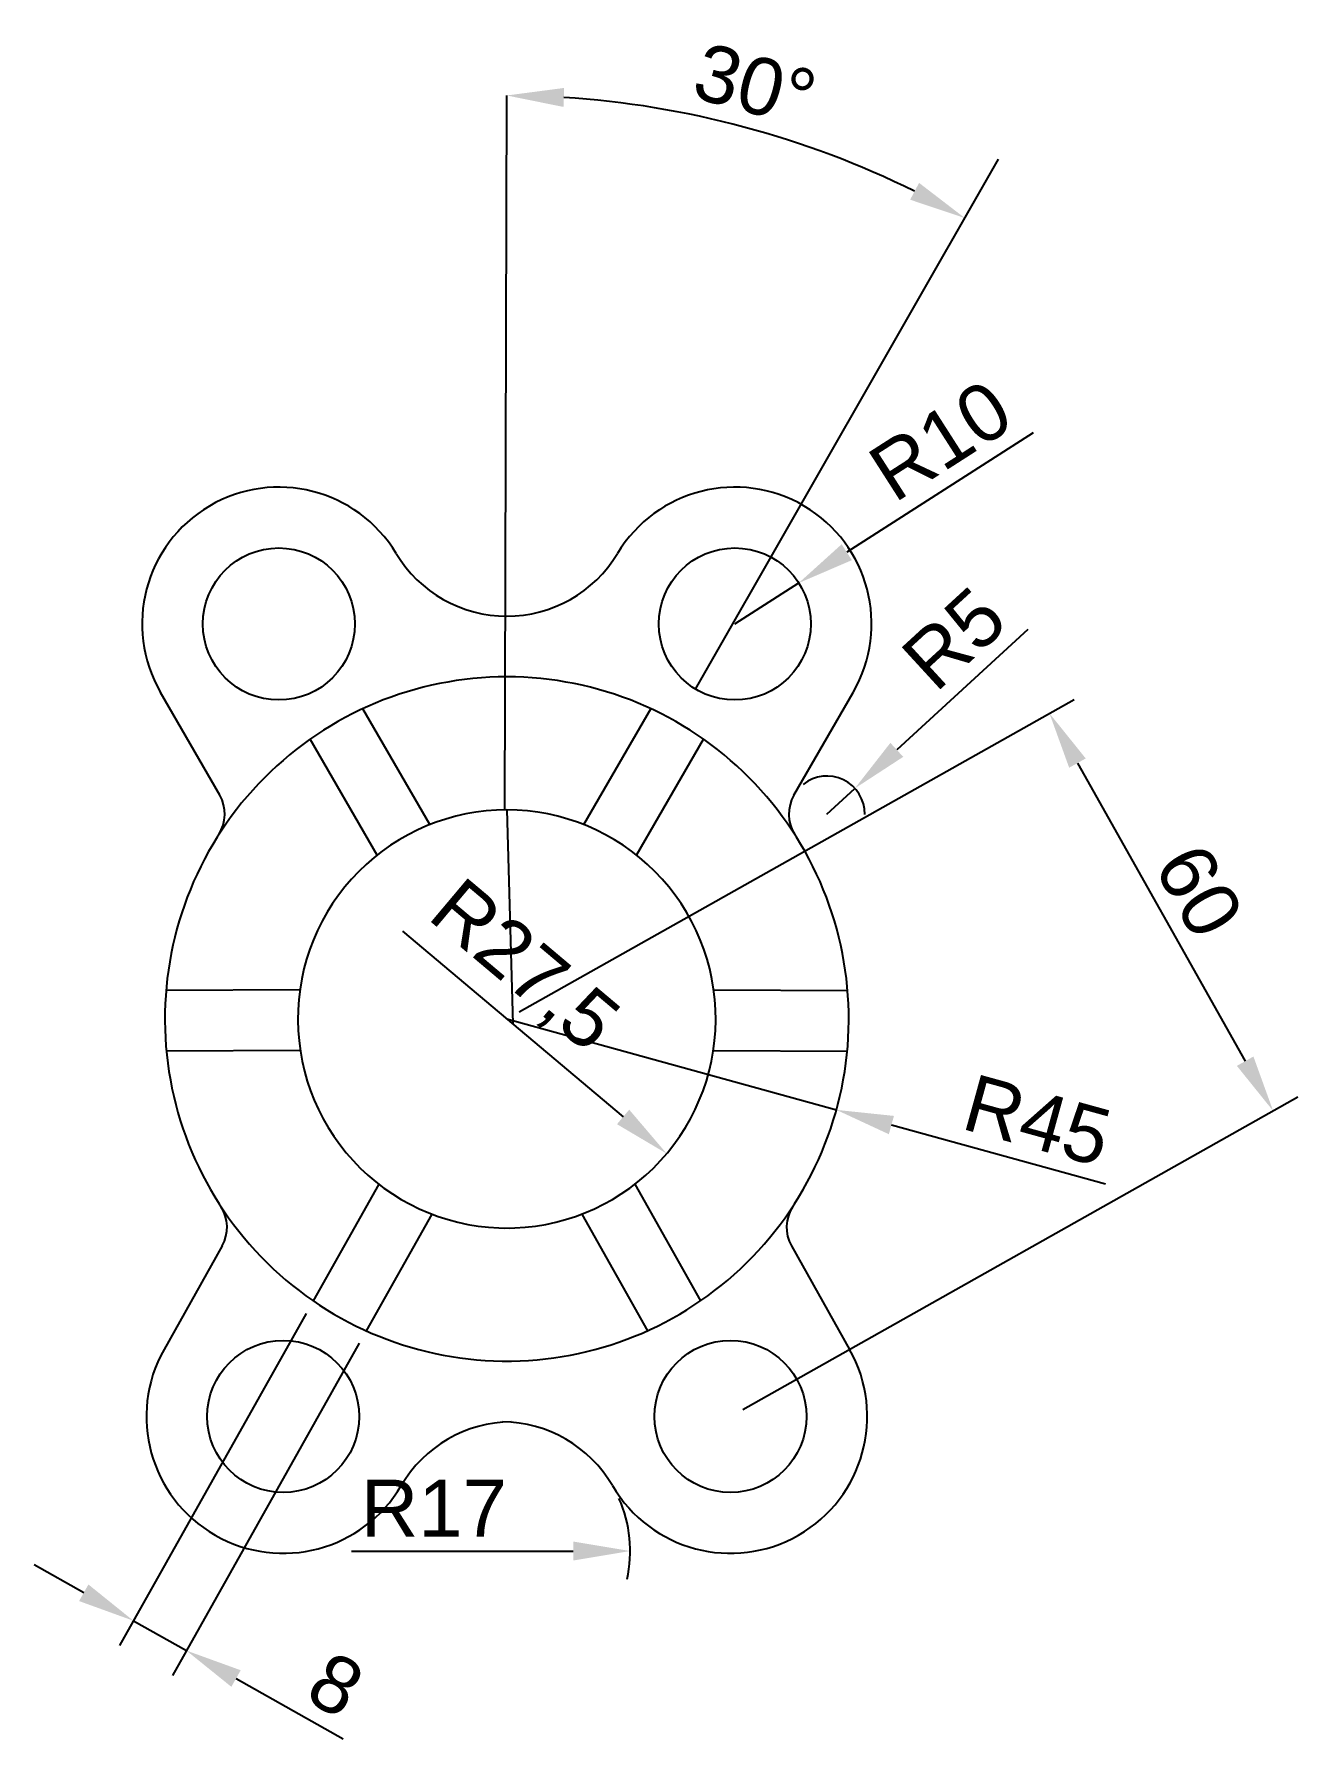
# Model space of a CAD drawing. Header units: millimetres. Extents: x 2488 to 2654, y 2204 to 2429.
import ezdxf

# ---------------------------------------------------------------- set-up
doc = ezdxf.new("R2010")
doc.units = ezdxf.units.MM
doc.layers.add('measurement', color=3, linetype='Continuous')
doc.styles.get("Standard").update_dxf_attribs({"font": 'arial.ttf'})
doc.dimstyles.new('ISO-25', dxfattribs={"dimscale": 3, "dimtxt": 2.5, "dimasz": 2.5, "dimexe": 1.25, "dimexo": 0.625, "dimtad": 1, "dimtxsty": 'Standard', "dimcen": 2.5, "dimadec": 0, "dimazin": 0, "dimtfac": 1, "dimtmove": 0, "dimatfit": 3, "dimfxl": 1, "dimarcsym": 0})

# ---------------------------------------------------------------- blocks, each defined once
blk = doc.blocks.new('*D5')
at = {"layer": 'Defpoints', "color": 0, "transparency": 16777216}
for p in [(2524.54, 2262.07), (2531.51, 2258.15), (2507.84, 2216.09)]:
    blk.add_point(p, dxfattribs=at)
at = {"layer": 'measurement', "color": 0, "lineweight": -2, "transparency": 16777216}
for p, q in [((2523.62, 2260.44), (2499.03, 2216.75)), ((2530.59, 2256.51), (2506, 2212.82)), ((2494.33, 2223.69), (2487.8, 2227.37)), ((2500.87, 2220.01), (2507.84, 2216.09)), ((2514.38, 2212.41), (2528.49, 2204.47))]:
    blk.add_line(p, q, dxfattribs=at)
at = {"layer": 'measurement', "color": 0, "transparency": 16777216}
for points in [[(2494.95, 2224.78), (2493.72, 2222.6), (2500.87, 2220.01)], [(2514.99, 2213.5), (2513.76, 2211.32), (2507.84, 2216.09)]]:
    blk.add_solid(points, dxfattribs=at)
at = {"layer": 'measurement', "color": 0, "transparency": 16777216, "insert": (2527.5, 2211.57), "char_height": 7.5, "attachment_point": 5, "rotation": 330.6266}
blk.add_mtext('8', dxfattribs=at)
blk = doc.blocks.new('*D6')
at = {"layer": 'Defpoints', "color": 0, "transparency": 16777216}
for p in [(2550.01, 2299.17), (2650.86, 2287.08), (2579.44, 2246.88)]:
    blk.add_point(p, dxfattribs=at)
at = {"layer": 'measurement', "color": 0, "lineweight": -2, "transparency": 16777216}
for p, q in [((2551.65, 2300.09), (2624.69, 2341.2)), ((2625.11, 2332.83), (2647.18, 2293.61)), ((2581.08, 2247.8), (2654.12, 2288.92))]:
    blk.add_line(p, q, dxfattribs=at)
at = {"layer": 'measurement', "color": 0, "transparency": 16777216}
for points in [[(2626.2, 2333.44), (2624.02, 2332.22), (2621.43, 2339.37)], [(2648.27, 2294.23), (2646.09, 2293), (2650.86, 2287.08)]]:
    blk.add_solid(points, dxfattribs=at)
at = {"layer": 'measurement', "color": 0, "transparency": 16777216, "insert": (2641.11, 2316.02), "char_height": 7.5, "attachment_point": 5, "rotation": 299.3734}
blk.add_mtext('60', dxfattribs=at)
blk = doc.blocks.new('*D7')
at = {"layer": 'Defpoints', "color": 0, "transparency": 16777216}
for p in [(2595.81, 2329.5), (2592.13, 2326.12)]:
    blk.add_point(p, dxfattribs=at)
at = {"layer": 'measurement', "color": 0, "lineweight": -2, "transparency": 16777216}
for p, q in [((2618.58, 2350.39), (2601.34, 2334.57)), ((2592.13, 2326.12), (2595.81, 2329.5))]:
    blk.add_line(p, q, dxfattribs=at)
blk.add_arc((2592.13, 2326.12), 5, 359.5762, 128.5141, dxfattribs=at)
at = {"layer": 'measurement', "color": 0, "transparency": 16777216}
blk.add_solid([(2600.49, 2335.49), (2602.18, 2333.65), (2595.81, 2329.5)], dxfattribs=at)
at = {"layer": 'measurement', "color": 0, "transparency": 16777216, "insert": (2608.87, 2349.21), "char_height": 7.5, "attachment_point": 5, "rotation": 42.548}
blk.add_mtext('R5', dxfattribs=at)
blk = doc.blocks.new('*D8')
at = {"layer": 'Defpoints', "color": 0, "transparency": 16777216}
for p in [(2588.43, 2356.52), (2580.01, 2351.13)]:
    blk.add_point(p, dxfattribs=at)
at = {"layer": 'measurement', "color": 0, "lineweight": -2, "transparency": 16777216}
for p, q in [((2619.29, 2376.29), (2594.75, 2360.57)), ((2580.01, 2351.13), (2588.43, 2356.52))]:
    blk.add_line(p, q, dxfattribs=at)
at = {"layer": 'measurement', "color": 0, "transparency": 16777216}
blk.add_solid([(2594.08, 2361.62), (2595.42, 2359.52), (2588.43, 2356.52)], dxfattribs=at)
at = {"layer": 'measurement', "color": 0, "transparency": 16777216, "insert": (2607.1, 2375.25), "char_height": 7.5, "attachment_point": 5, "rotation": 32.6355}
blk.add_mtext('R10', dxfattribs=at)
blk = doc.blocks.new('*D9')
at = {"layer": 'Defpoints', "color": 0, "transparency": 16777216}
for p in [(2549.25, 2229.18), (2566.25, 2229.18)]:
    blk.add_point(p, dxfattribs=at)
at = {"layer": 'measurement', "color": 0, "lineweight": -2, "transparency": 16777216}
blk.add_line((2529.58, 2229.18), (2558.75, 2229.18), dxfattribs=at)
blk.add_arc((2549.25, 2229.18), 17, 347.3612, 24.0568, dxfattribs=at)
at = {"layer": 'measurement', "color": 0, "transparency": 16777216}
blk.add_solid([(2558.75, 2230.43), (2558.75, 2227.93), (2566.25, 2229.18)], dxfattribs=at)
at = {"layer": 'measurement', "color": 0, "transparency": 16777216, "insert": (2540.41, 2234.82), "char_height": 7.5, "attachment_point": 5}
blk.add_mtext('R17', dxfattribs=at)
blk = doc.blocks.new('*D10')
at = {"layer": 'Defpoints', "color": 0, "transparency": 16777216}
for p in [(2550.01, 2299.17), (2593.39, 2287.21)]:
    blk.add_point(p, dxfattribs=at)
at = {"layer": 'measurement', "color": 0, "lineweight": -2, "transparency": 16777216}
for p, q in [((2550.01, 2299.17), (2593.39, 2287.21)), ((2628.8, 2277.44), (2600.62, 2285.21))]:
    blk.add_line(p, q, dxfattribs=at)
at = {"layer": 'measurement', "color": 0, "transparency": 16777216}
blk.add_solid([(2600.96, 2286.42), (2600.29, 2284.01), (2593.39, 2287.21)], dxfattribs=at)
at = {"layer": 'measurement', "color": 0, "transparency": 16777216, "insert": (2619.84, 2285.81), "char_height": 7.5, "attachment_point": 5, "rotation": 344.5815}
blk.add_mtext('R45', dxfattribs=at)
blk = doc.blocks.new('*D11')
at = {"layer": 'Defpoints', "color": 0, "transparency": 16777216}
for p in [(2550.01, 2299.17), (2571.05, 2281.46)]:
    blk.add_point(p, dxfattribs=at)
at = {"layer": 'measurement', "color": 0, "lineweight": -2, "transparency": 16777216}
blk.add_line((2536.27, 2310.74), (2565.31, 2286.29), dxfattribs=at)
at = {"layer": 'measurement', "color": 0, "transparency": 16777216}
blk.add_solid([(2566.12, 2287.24), (2564.51, 2285.33), (2571.05, 2281.46)], dxfattribs=at)
at = {"layer": 'measurement', "color": 0, "transparency": 16777216, "insert": (2552.03, 2305.81), "char_height": 7.5, "attachment_point": 5, "rotation": 319.9039}
blk.add_mtext('R27,5', dxfattribs=at)
blk = doc.blocks.new('*D12')
at = {"layer": 'Defpoints', "color": 0, "transparency": 16777216}
for p in [(2550.01, 2420.65), (2591.24, 2413.35), (2614.73, 2412.26), (2550.01, 2299.17), (2549.52, 2254.17)]:
    blk.add_point(p, dxfattribs=at)
at = {"layer": 'measurement', "color": 0, "lineweight": -2, "transparency": 16777216}
blk.add_arc((2549.65, 2298.54), 122.11, 63.739, 86.3109, dxfattribs=at)
at = {"layer": 'measurement', "color": 0, "transparency": 16777216}
for points in [[(2557.47, 2419.14), (2557.55, 2421.64), (2550.01, 2420.65)], [(2604.27, 2409.15), (2603.09, 2406.94), (2610.3, 2404.52)]]:
    blk.add_solid(points, dxfattribs=at)
at = {"layer": 'measurement', "color": 0, "transparency": 16777216, "insert": (2582.68, 2422.01), "char_height": 7.5, "attachment_point": 5, "rotation": 345.025}
blk.add_mtext('30°', dxfattribs=at)

msp = doc.modelspace()

# ---------------------------------------------------------------- linework, layer by layer
for p, q in [((2512.227, 2328.618), (2504.425, 2342.131)), ((2587.8, 2328.618), (2595.602, 2342.131)), ((2539.874, 2324.732), (2531.067, 2339.987)), ((2560.153, 2324.732), (2568.961, 2339.987)), ((2532.946, 2320.732), (2524.139, 2335.987)), ((2567.082, 2320.732), (2575.889, 2335.987)), ((2522.785, 2303.021), (2505.171, 2302.925)), ((2577.243, 2303.021), (2594.857, 2302.925)), ((2522.828, 2295.021), (2505.214, 2294.925)), ((2577.199, 2295.021), (2594.813, 2294.925)), ((2533.183, 2277.422), (2524.543, 2262.072)), ((2566.845, 2277.422), (2575.485, 2262.072)), ((2540.154, 2273.498), (2531.514, 2258.148)), ((2559.873, 2273.498), (2568.513, 2258.148)), ((2512.552, 2269.31), (2504.898, 2255.712)), ((2587.476, 2269.31), (2595.13, 2255.712))]:
    msp.add_line(p, q)
for centre in [(2520.014, 2351.131), (2580.014, 2351.131), (2520.584, 2246.883), (2579.444, 2246.883)]:
    msp.add_circle(centre, 10)
for centre, radius, start, end in [((2520.014, 2351.131), 18, 31.00272, 210), ((2580.014, 2351.131), 18, 330, 148.99728), ((2550.014, 2369.159), 17, 211.00272, 270), ((2550.014, 2369.159), 17, 270, 328.99728), ((2550.014, 2299.17), 45, 90, 180.31329), ((2550.014, 2299.17), 45, 359.68671, 90), ((2507.897, 2326.118), 5, 327.38711, 30), ((2592.13, 2326.118), 5, 150, 212.61289), ((2550.014, 2299.17), 27.5, 90, 180.31329), ((2550.014, 2299.17), 27.5, 359.68671, 90), ((2550.014, 2299.17), 45, 180.31329, 270.62658), ((2550.014, 2299.17), 27.5, 180.31329, 270.62658), ((2550.014, 2299.17), 45, 269.37342, 359.68671), ((2550.014, 2299.17), 27.5, 269.37342, 359.68671), ((2508.194, 2271.763), 5, 330.62658, 33.23947), ((2591.833, 2271.763), 5, 146.76053, 209.37342), ((2520.584, 2246.883), 18, 150.62658, 329.62386), ((2579.444, 2246.883), 18, 210.37614, 29.37342), ((2550.779, 2229.185), 17, 90.62658, 149.62386), ((2549.248, 2229.185), 17, 30.37614, 89.37342)]:
    msp.add_arc(centre, radius, start, end)
at = {"layer": 'measurement'}
for p, q in [((2549.736, 2326.668), (2550.014, 2420.646)), ((2574.849, 2342.568), (2614.731, 2412.261)), ((2550.014, 2326.67), (2550.792, 2298.515))]:
    msp.add_line(p, q, dxfattribs=at)

# ---------------------------------------------------------------- dimensions: what is measured, and where the dimension line sits
dim = msp.add_angular_dim_2l(base=(2591.236, 2413.348), line1=((2549.522, 2254.172), (2550.014, 2420.646)), line2=((2550.014, 2299.17), (2614.731, 2412.261)), dimstyle='ISO-25', dxfattribs=at)
dim.commit()
dim.dimension.update_dxf_attribs({"geometry": '*D12', "text_midpoint": (2582.68, 2422.013)})
for center, mpoint, picture, middle in [((2580.014, 2351.131), (2588.435, 2356.524), '*D8', (2607.105, 2375.254)), ((2592.13, 2326.118), (2595.814, 2329.499), '*D7', (2608.875, 2349.209)), ((2550.014, 2299.17), (2593.394, 2287.206), '*D10', (2619.84, 2285.814))]:
    dim = msp.add_radius_dim(center=center, mpoint=mpoint, dimstyle='ISO-25', dxfattribs=at)
    dim.commit()
    dim.dimension.update_dxf_attribs({"geometry": picture, "text_midpoint": middle})
for p1, p2, distance, picture, middle in [((2550.014, 2299.17), (2579.444, 2246.883), 81.948, '*D6', (2641.113, 2316.02)), ((2524.543, 2262.072), (2531.514, 2258.148), -48.264, '*D5', (2527.498, 2211.571))]:
    dim = msp.add_aligned_dim(p1=p1, p2=p2, distance=distance, dimstyle='ISO-25', dxfattribs=at)
    dim.commit()
    dim.dimension.update_dxf_attribs({"geometry": picture, "text_midpoint": middle})
for center, mpoint, picture, middle in [((2550.014, 2299.17), (2571.05, 2281.458), '*D11', (2547.923, 2300.93)), ((2549.248, 2229.185), (2566.248, 2229.185), '*D9', (2540.413, 2229.185))]:
    dim = msp.add_radius_dim(center=center, mpoint=mpoint, dimstyle='ISO-25', dxfattribs=at)
    dim.commit()
    dim.dimension.update_dxf_attribs({"geometry": picture, "text_midpoint": middle, "dimtype": 164})

doc.saveas('drawing.dxf')
